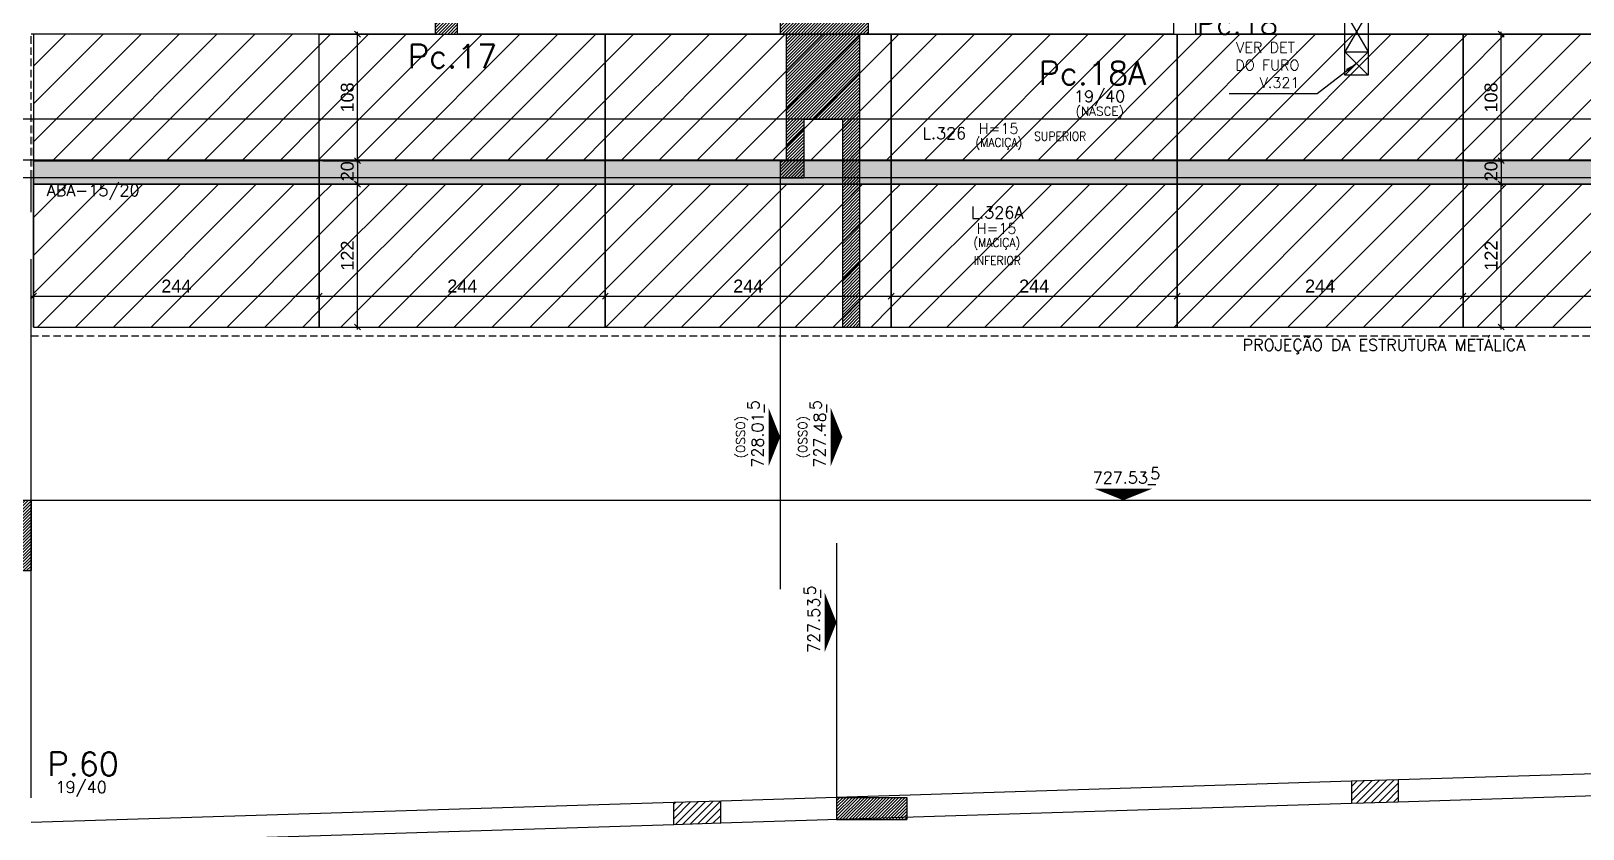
# Model space of a CAD drawing. Extents: x 534 to 8035, y 2354 to 7562.
# Drawn here: x 3417 to 4741, y 3834 to 4515 of the extents above; entities that cross this region are included whole.
import ezdxf
from ezdxf.enums import TextEntityAlignment as Align

# ---------------------------------------------------------------- set-up
doc = ezdxf.new("R2010")
doc.units = 0
doc.linetypes.add('HIDDEN', pattern=[9.525, 6.35, -3.175])
doc.layers.get('0').update_dxf_attribs({"color": 9, "linetype": 'CONTINUOUS'})
doc.layers.get('DEFPOINTS').update_dxf_attribs({"linetype": 'CONTINUOUS'})
for name, color, linetype in [('___HIDRAULICA', 30, 'CONTINUOUS'), ('CORTE-FORMA', 1, 'CONTINUOUS'), ('ESTRUTURA METALICA', 80, 'HIDDEN'), ('FO-HACHURA_PILAR-CONT', 252, 'CONTINUOUS'), ('FO-HACHURA_PILAR-MORRE', 252, 'CONTINUOUS'), ('FO-TEXTO-LAJES', 152, 'CONTINUOUS'), ('FO-TEXTO-VIGAS', 3, 'CONTINUOUS'), ('NIVEL', 3, 'CONTINUOUS'), ('P-C', 1, 'CONTINUOUS'), ('P-M', 7, 'CONTINUOUS'), ('P-N', 5, 'CONTINUOUS'), ('Painéis', 200, 'CONTINUOUS'), ('Reaproveitamento', 251, 'CONTINUOUS'), ('SETAS', 8, 'CONTINUOUS'), ('TEXTO', 3, 'CONTINUOUS'), ('TIRAS REESCORAMENTO', 252, 'CONTINUOUS')]:
    doc.layers.add(name, color=color, linetype=linetype)
doc.layers.add('FO-Textos dos pilares', color=3, linetype='CONTINUOUS', lineweight=20)
doc.layers.add('FO-Vigas', color=2, linetype='CONTINUOUS', lineweight=30)
doc.styles.add('ARIAL', font='arial.ttf')
doc.styles.add('ROMANS', font='romans.shx')
doc.dimstyles.new('COTA LAJE', dxfattribs={"dimtxt": 11, "dimasz": 5, "dimexe": 2, "dimexo": 3, "dimgap": 3, "dimtad": 3, "dimdec": 1, "dimzin": 12, "dimdsep": 46, "dimtxsty": 'ARIAL', "dimblk": 'OBLIQUE', "dimcen": 10, "dimdle": 2, "dimclrd": 5, "dimclre": 5, "dimclrt": 2, "dimadec": 0, "dimazin": 3, "dimtfac": 1, "dimtdec": 1, "dimtmove": 0, "dimatfit": 3, "dimldrblk": 'OBLIQUE', "dimfxl": 1, "dimlwd": -1, "dimlwe": -1, "dimarcsym": 1})
doc.dimstyles.new('NOTA', dxfattribs={"dimscale": 5, "dimtxt": 2, "dimasz": 2, "dimexe": 1.5, "dimexo": 2, "dimgap": 1, "dimtad": 1, "dimdec": 1, "dimzin": 12, "dimdsep": 46, "dimtxsty": 'ROMANS', "dimcen": 0.09, "dimclrd": 8, "dimclre": 8, "dimclrt": 3, "dimadec": 0, "dimazin": 0, "dimtfac": 1, "dimtdec": 1, "dimtofl": 0, "dimtmove": 0, "dimatfit": 3, "dimfxl": 1, "dimtolj": 1, "dimtzin": 12, "dimarcsym": 0})
pattern_1 = [(45, (-9116.387, 12460.0115), (-3.0935922, 3.0935922), [])]

# ---------------------------------------------------------------- blocks, each defined once
blk = doc.blocks.new('_Oblique')
at = {"color": 0, "linetype": 'ByBlock', "lineweight": -2}
blk.add_line((-0.5, -0.5), (0.5, 0.5), dxfattribs=at)
blk = doc.blocks.new('*D601')
at = {"layer": 'DEFPOINTS', "color": 0, "linetype": 'Continuous', "transparency": 16777216}
for p in [(3662.7, 4289.2), (3418.7, 4262.8), (3662.7, 4262.8)]:
    blk.add_point(p, dxfattribs=at)
at = {"layer": 'Painéis', "color": 5, "linetype": 'Continuous', "transparency": 16777216}
for p, q in [((3418.7, 4265.8), (3418.7, 4291.2)), ((3662.7, 4265.8), (3662.7, 4291.2)), ((3416.7, 4289.2), (3664.7, 4289.2))]:
    blk.add_line(p, q, dxfattribs=at)
at = {"layer": 'Painéis', "color": 5, "linetype": 'Continuous', "transparency": 16777216, "xscale": 5, "yscale": 5, "zscale": 5, "rotation": 180}
blk.add_blockref('_Oblique', (3418.7, 4289.2), dxfattribs=at)
at = {"layer": 'Painéis', "color": 5, "linetype": 'Continuous', "transparency": 16777216, "xscale": 5, "yscale": 5, "zscale": 5}
blk.add_blockref('_Oblique', (3662.7, 4289.2), dxfattribs=at)
at = {"layer": 'Painéis', "color": 2, "linetype": 'Continuous', "transparency": 16777216, "insert": (3540.7, 4297.8), "char_height": 11, "attachment_point": 5, "style": 'ARIAL'}
blk.add_mtext('244', dxfattribs=at)
blk = doc.blocks.new('*D602')
at = {"layer": 'DEFPOINTS', "color": 0, "linetype": 'Continuous', "transparency": 16777216}
for p in [(3906.7, 4289.2), (3662.7, 4262.8), (3906.7, 4262.8)]:
    blk.add_point(p, dxfattribs=at)
at = {"layer": 'Painéis', "color": 5, "linetype": 'Continuous', "transparency": 16777216}
for p, q in [((3662.7, 4265.8), (3662.7, 4291.2)), ((3906.7, 4265.8), (3906.7, 4291.2)), ((3660.7, 4289.2), (3908.7, 4289.2))]:
    blk.add_line(p, q, dxfattribs=at)
at = {"layer": 'Painéis', "color": 5, "linetype": 'Continuous', "transparency": 16777216, "xscale": 5, "yscale": 5, "zscale": 5, "rotation": 180}
blk.add_blockref('_Oblique', (3662.7, 4289.2), dxfattribs=at)
at = {"layer": 'Painéis', "color": 5, "linetype": 'Continuous', "transparency": 16777216, "xscale": 5, "yscale": 5, "zscale": 5}
blk.add_blockref('_Oblique', (3906.7, 4289.2), dxfattribs=at)
at = {"layer": 'Painéis', "color": 2, "linetype": 'Continuous', "transparency": 16777216, "insert": (3784.7, 4297.8), "char_height": 11, "attachment_point": 5, "style": 'ARIAL'}
blk.add_mtext('244', dxfattribs=at)
blk = doc.blocks.new('*D603')
at = {"layer": 'DEFPOINTS', "color": 0, "linetype": 'Continuous', "transparency": 16777216}
for p in [(4150.7, 4289.2), (3906.7, 4262.8), (4150.7, 4262.8)]:
    blk.add_point(p, dxfattribs=at)
at = {"layer": 'Painéis', "color": 5, "linetype": 'Continuous', "transparency": 16777216}
for p, q in [((3906.7, 4265.8), (3906.7, 4291.2)), ((4150.7, 4265.8), (4150.7, 4291.2)), ((3904.7, 4289.2), (4152.7, 4289.2))]:
    blk.add_line(p, q, dxfattribs=at)
at = {"layer": 'Painéis', "color": 5, "linetype": 'Continuous', "transparency": 16777216, "xscale": 5, "yscale": 5, "zscale": 5, "rotation": 180}
blk.add_blockref('_Oblique', (3906.7, 4289.2), dxfattribs=at)
at = {"layer": 'Painéis', "color": 5, "linetype": 'Continuous', "transparency": 16777216, "xscale": 5, "yscale": 5, "zscale": 5}
blk.add_blockref('_Oblique', (4150.7, 4289.2), dxfattribs=at)
at = {"layer": 'Painéis', "color": 2, "linetype": 'Continuous', "transparency": 16777216, "insert": (4028.7, 4297.8), "char_height": 11, "attachment_point": 5, "style": 'ARIAL'}
blk.add_mtext('244', dxfattribs=at)
blk = doc.blocks.new('*D604')
at = {"layer": 'DEFPOINTS', "color": 0, "linetype": 'Continuous', "transparency": 16777216}
for p in [(4394.7, 4289.2), (4150.7, 4262.8), (4394.7, 4262.8)]:
    blk.add_point(p, dxfattribs=at)
at = {"layer": 'Painéis', "color": 5, "linetype": 'Continuous', "transparency": 16777216}
for p, q in [((4150.7, 4265.8), (4150.7, 4291.2)), ((4394.7, 4265.8), (4394.7, 4291.2)), ((4148.7, 4289.2), (4396.7, 4289.2))]:
    blk.add_line(p, q, dxfattribs=at)
at = {"layer": 'Painéis', "color": 5, "linetype": 'Continuous', "transparency": 16777216, "xscale": 5, "yscale": 5, "zscale": 5, "rotation": 180}
blk.add_blockref('_Oblique', (4150.7, 4289.2), dxfattribs=at)
at = {"layer": 'Painéis', "color": 5, "linetype": 'Continuous', "transparency": 16777216, "xscale": 5, "yscale": 5, "zscale": 5}
blk.add_blockref('_Oblique', (4394.7, 4289.2), dxfattribs=at)
at = {"layer": 'Painéis', "color": 2, "linetype": 'Continuous', "transparency": 16777216, "insert": (4272.7, 4297.8), "char_height": 11, "attachment_point": 5, "style": 'ARIAL'}
blk.add_mtext('244', dxfattribs=at)
blk = doc.blocks.new('*D605')
at = {"layer": 'DEFPOINTS', "color": 0, "linetype": 'Continuous', "transparency": 16777216}
for p in [(4638.7, 4289.2), (4394.7, 4262.8), (4638.7, 4262.8)]:
    blk.add_point(p, dxfattribs=at)
at = {"layer": 'Painéis', "color": 5, "linetype": 'Continuous', "transparency": 16777216}
for p, q in [((4394.7, 4265.8), (4394.7, 4291.2)), ((4638.7, 4265.8), (4638.7, 4291.2)), ((4392.7, 4289.2), (4640.7, 4289.2))]:
    blk.add_line(p, q, dxfattribs=at)
at = {"layer": 'Painéis', "color": 5, "linetype": 'Continuous', "transparency": 16777216, "xscale": 5, "yscale": 5, "zscale": 5, "rotation": 180}
blk.add_blockref('_Oblique', (4394.7, 4289.2), dxfattribs=at)
at = {"layer": 'Painéis', "color": 5, "linetype": 'Continuous', "transparency": 16777216, "xscale": 5, "yscale": 5, "zscale": 5}
blk.add_blockref('_Oblique', (4638.7, 4289.2), dxfattribs=at)
at = {"layer": 'Painéis', "color": 2, "linetype": 'Continuous', "transparency": 16777216, "insert": (4516.7, 4297.8), "char_height": 11, "attachment_point": 5, "style": 'ARIAL'}
blk.add_mtext('244', dxfattribs=at)
blk = doc.blocks.new('*D606')
at = {"layer": 'DEFPOINTS', "color": 0, "linetype": 'Continuous', "transparency": 16777216}
for p in [(4882.7, 4289.2), (4638.7, 4262.8), (4882.7, 4262.8)]:
    blk.add_point(p, dxfattribs=at)
at = {"layer": 'Painéis', "color": 5, "linetype": 'Continuous', "transparency": 16777216}
for p, q in [((4638.7, 4265.8), (4638.7, 4291.2)), ((4882.7, 4265.8), (4882.7, 4291.2)), ((4636.7, 4289.2), (4884.7, 4289.2))]:
    blk.add_line(p, q, dxfattribs=at)
at = {"layer": 'Painéis', "color": 5, "linetype": 'Continuous', "transparency": 16777216, "xscale": 5, "yscale": 5, "zscale": 5, "rotation": 180}
blk.add_blockref('_Oblique', (4638.7, 4289.2), dxfattribs=at)
at = {"layer": 'Painéis', "color": 5, "linetype": 'Continuous', "transparency": 16777216, "xscale": 5, "yscale": 5, "zscale": 5}
blk.add_blockref('_Oblique', (4882.7, 4289.2), dxfattribs=at)
at = {"layer": 'Painéis', "color": 2, "linetype": 'Continuous', "transparency": 16777216, "insert": (4760.7, 4297.8), "char_height": 11, "attachment_point": 5, "style": 'ARIAL'}
blk.add_mtext('244', dxfattribs=at)
blk = doc.blocks.new('*D609')
at = {"layer": 'DEFPOINTS', "color": 0, "linetype": 'Continuous', "transparency": 16777216}
for p in [(4638.7, 4384.8), (4671.2, 4384.8), (4638.7, 4262.8)]:
    blk.add_point(p, dxfattribs=at)
at = {"layer": 'Painéis', "color": 5, "linetype": 'Continuous', "transparency": 16777216}
for p, q in [((4641.7, 4384.8), (4673.2, 4384.8)), ((4671.2, 4260.8), (4671.2, 4386.8)), ((4641.7, 4262.8), (4673.2, 4262.8))]:
    blk.add_line(p, q, dxfattribs=at)
at = {"layer": 'Painéis', "color": 5, "linetype": 'Continuous', "transparency": 16777216, "xscale": 5, "yscale": 5, "zscale": 5}
for p, rotation in [((4671.2, 4384.8), 90), ((4671.2, 4262.8), 270)]:
    blk.add_blockref('_Oblique', p, dxfattribs=dict(at, rotation=rotation))
at = {"layer": 'Painéis', "color": 2, "linetype": 'Continuous', "transparency": 16777216, "insert": (4662.6, 4323.8), "char_height": 11, "attachment_point": 5, "rotation": 90, "style": 'ARIAL'}
blk.add_mtext('122', dxfattribs=at)
blk = doc.blocks.new('*D610')
at = {"layer": 'DEFPOINTS', "color": 0, "linetype": 'Continuous', "transparency": 16777216}
for p in [(4638.7, 4512.8), (4671.2, 4512.8), (4638.7, 4404.8)]:
    blk.add_point(p, dxfattribs=at)
at = {"layer": 'Painéis', "color": 5, "linetype": 'Continuous', "transparency": 16777216}
for p, q in [((4641.7, 4512.8), (4673.2, 4512.8)), ((4671.2, 4402.8), (4671.2, 4514.8)), ((4641.7, 4404.8), (4673.2, 4404.8))]:
    blk.add_line(p, q, dxfattribs=at)
at = {"layer": 'Painéis', "color": 5, "linetype": 'Continuous', "transparency": 16777216, "xscale": 5, "yscale": 5, "zscale": 5}
for p, rotation in [((4671.2, 4512.8), 90), ((4671.2, 4404.8), 270)]:
    blk.add_blockref('_Oblique', p, dxfattribs=dict(at, rotation=rotation))
at = {"layer": 'Painéis', "color": 2, "linetype": 'Continuous', "transparency": 16777216, "insert": (4662.6, 4458.8), "char_height": 11, "attachment_point": 5, "rotation": 90, "style": 'ARIAL'}
blk.add_mtext('108', dxfattribs=at)
blk = doc.blocks.new('*D611')
at = {"layer": 'DEFPOINTS', "color": 0, "linetype": 'Continuous', "transparency": 16777216}
for p in [(4638.7, 4404.8), (4638.7, 4384.8), (4671.2, 4384.8)]:
    blk.add_point(p, dxfattribs=at)
at = {"layer": 'Painéis', "color": 5, "linetype": 'Continuous', "transparency": 16777216}
for p, q in [((4641.7, 4404.8), (4673.2, 4404.8)), ((4671.2, 4406.8), (4671.2, 4382.8)), ((4641.7, 4384.8), (4673.2, 4384.8))]:
    blk.add_line(p, q, dxfattribs=at)
at = {"layer": 'Painéis', "color": 5, "linetype": 'Continuous', "transparency": 16777216, "xscale": 5, "yscale": 5, "zscale": 5}
for p, rotation in [((4671.2, 4404.8), 90), ((4671.2, 4384.8), 270)]:
    blk.add_blockref('_Oblique', p, dxfattribs=dict(at, rotation=rotation))
at = {"layer": 'Painéis', "color": 2, "linetype": 'Continuous', "transparency": 16777216, "insert": (4662.6, 4395.8), "char_height": 11, "attachment_point": 5, "rotation": 90, "style": 'ARIAL'}
blk.add_mtext('20', dxfattribs=at)
blk = doc.blocks.new('*D612')
at = {"layer": 'DEFPOINTS', "color": 0, "linetype": 'Continuous', "transparency": 16777216}
for p in [(3662.7, 4384.8), (3695.2, 4384.8), (3662.7, 4262.8)]:
    blk.add_point(p, dxfattribs=at)
at = {"layer": 'Painéis', "color": 5, "linetype": 'Continuous', "transparency": 16777216}
for p, q in [((3665.7, 4384.8), (3697.2, 4384.8)), ((3695.2, 4260.8), (3695.2, 4386.8)), ((3665.7, 4262.8), (3697.2, 4262.8))]:
    blk.add_line(p, q, dxfattribs=at)
at = {"layer": 'Painéis', "color": 5, "linetype": 'Continuous', "transparency": 16777216, "xscale": 5, "yscale": 5, "zscale": 5}
for p, rotation in [((3695.2, 4384.8), 90), ((3695.2, 4262.8), 270)]:
    blk.add_blockref('_Oblique', p, dxfattribs=dict(at, rotation=rotation))
at = {"layer": 'Painéis', "color": 2, "linetype": 'Continuous', "transparency": 16777216, "insert": (3686.6, 4323.8), "char_height": 11, "attachment_point": 5, "rotation": 90, "style": 'ARIAL'}
blk.add_mtext('122', dxfattribs=at)
blk = doc.blocks.new('*D613')
at = {"layer": 'DEFPOINTS', "color": 0, "linetype": 'Continuous', "transparency": 16777216}
for p in [(3662.7, 4512.8), (3695.2, 4512.8), (3662.7, 4404.8)]:
    blk.add_point(p, dxfattribs=at)
at = {"layer": 'Painéis', "color": 5, "linetype": 'Continuous', "transparency": 16777216}
for p, q in [((3665.7, 4512.8), (3697.2, 4512.8)), ((3695.2, 4402.8), (3695.2, 4514.8)), ((3665.7, 4404.8), (3697.2, 4404.8))]:
    blk.add_line(p, q, dxfattribs=at)
at = {"layer": 'Painéis', "color": 5, "linetype": 'Continuous', "transparency": 16777216, "xscale": 5, "yscale": 5, "zscale": 5}
for p, rotation in [((3695.2, 4512.8), 90), ((3695.2, 4404.8), 270)]:
    blk.add_blockref('_Oblique', p, dxfattribs=dict(at, rotation=rotation))
at = {"layer": 'Painéis', "color": 2, "linetype": 'Continuous', "transparency": 16777216, "insert": (3686.6, 4458.8), "char_height": 11, "attachment_point": 5, "rotation": 90, "style": 'ARIAL'}
blk.add_mtext('108', dxfattribs=at)
blk = doc.blocks.new('*D614')
at = {"layer": 'DEFPOINTS', "color": 0, "linetype": 'Continuous', "transparency": 16777216}
for p in [(3662.7, 4404.8), (3662.7, 4384.8), (3695.2, 4384.8)]:
    blk.add_point(p, dxfattribs=at)
at = {"layer": 'Painéis', "color": 5, "linetype": 'Continuous', "transparency": 16777216}
for p, q in [((3665.7, 4404.8), (3697.2, 4404.8)), ((3695.2, 4406.8), (3695.2, 4382.8)), ((3665.7, 4384.8), (3697.2, 4384.8))]:
    blk.add_line(p, q, dxfattribs=at)
at = {"layer": 'Painéis', "color": 5, "linetype": 'Continuous', "transparency": 16777216, "xscale": 5, "yscale": 5, "zscale": 5}
for p, rotation in [((3695.2, 4404.8), 90), ((3695.2, 4384.8), 270)]:
    blk.add_blockref('_Oblique', p, dxfattribs=dict(at, rotation=rotation))
at = {"layer": 'Painéis', "color": 2, "linetype": 'Continuous', "transparency": 16777216, "insert": (3686.6, 4395.8), "char_height": 11, "attachment_point": 5, "rotation": 90, "style": 'ARIAL'}
blk.add_mtext('20', dxfattribs=at)

msp = doc.modelspace()

# ---------------------------------------------------------------- hatches: boundary and pattern name
at = {"layer": 'CORTE-FORMA'}
h = msp.add_hatch(dxfattribs=at)
h.set_pattern_fill('ANSI31', color=70, scale=15)
h.set_pattern_definition([(45, (1811.6567, 3338.154), (-1.3258252, 1.3258252), [])])
h.paths.add_polyline_path([(4056.06, 4390.32), (4076.06, 4390.32), (4076.06, 4440.32), (4109.06, 4440.32), (4109.06, 4262.83), (4124.06, 4262.83), (4124.06, 4512.82), (4131.06, 4512.82), (4131.06, 4531.82), (4071.06, 4531.82), (4071.06, 4591.82), (4056.06, 4591.82), (4056.06, 4512.82), (4061.06, 4512.82), (4061.06, 4410.32), (4061.06, 4405.32), (4056.06, 4405.32)])
h = msp.add_hatch(dxfattribs=at)
h.set_pattern_fill('ANSI31', color=70, scale=15)
h.set_pattern_definition([(45, (-8897.1667, 12457.0115), (-1.32582521, 1.32582521), [])])
h.paths.add_polyline_path([(3416.68, 4114.96), (3416.68, 4054.96), (3397.68, 4054.96), (3397.68, 4114.96)])
h = msp.add_hatch(dxfattribs=at)
h.set_pattern_fill('ANSI31', color=70, scale=15)
h.set_pattern_definition([(45, (-8889.1667, 12460.271), (-1.32582521, 1.32582521), [])])
h.paths.add_polyline_path([(4104.06, 3861.34), (4164.06, 3861.34), (4164.06, 3842.34), (4104.06, 3842.34)])
at = {"layer": 'FO-HACHURA_PILAR-CONT'}
h = msp.add_hatch(dxfattribs=at)
h.set_pattern_fill('ANSI31', color=256, scale=15)
h.set_pattern_definition([(45, (-8897.1667, 12460.0115), (-1.32582521, 1.32582521), [])])
h.paths.add_polyline_path([(3780.65, 4552.82), (3771.15, 4552.82), (3761.65, 4552.82), (3761.65, 4532.82), (3761.65, 4512.82), (3771.15, 4512.82), (3780.65, 4512.82), (3780.65, 4532.82)])
at = {"layer": 'FO-HACHURA_PILAR-MORRE'}
h = msp.add_hatch(dxfattribs=at)
h.set_pattern_fill('ANSI31', color=256, scale=35)
h.set_pattern_definition(pattern_1)
h.paths.add_polyline_path([(4543.41, 3875.08), (4543.41, 3856.07), (4583.41, 3857.32), (4583.41, 3876.33)])
h = msp.add_hatch(dxfattribs=at)
h.set_pattern_fill('ANSI31', color=256, scale=35)
h.set_pattern_definition(pattern_1)
h.paths.add_polyline_path([(3965.18, 3837.99), (3965.18, 3856.99), (4005.18, 3858.25), (4005.18, 3839.24)])
at = {"layer": 'Reaproveitamento', "linetype": 'Continuous'}
h = msp.add_hatch(dxfattribs=at)
h.set_pattern_fill('ANSI31', color=256, scale=7.2)
h.paths.add_polyline_path([(3418.68, 4404.83), (3662.68, 4404.83), (3662.68, 4512.82), (3418.68, 4512.82)])
h = msp.add_hatch(dxfattribs=at)
h.set_pattern_fill('ANSI31', color=256, scale=7.2)
h.paths.add_polyline_path([(3662.68, 4512.82), (3906.68, 4512.82), (3906.68, 4404.83), (3662.68, 4404.83)])
h = msp.add_hatch(dxfattribs=at)
h.set_pattern_fill('ANSI31', color=256, scale=7.2)
h.paths.add_polyline_path([(3906.68, 4512.82), (4150.68, 4512.82), (4150.68, 4404.83), (3906.68, 4404.83)])
h = msp.add_hatch(dxfattribs=at)
h.set_pattern_fill('ANSI31', color=256, scale=7.2)
h.paths.add_polyline_path([(4150.68, 4512.82), (4394.68, 4512.82), (4394.68, 4404.83), (4150.68, 4404.83)])
h = msp.add_hatch(dxfattribs=at)
h.set_pattern_fill('ANSI31', color=256, scale=7.2)
h.paths.add_polyline_path([(4394.68, 4512.82), (4638.68, 4512.82), (4638.68, 4404.83), (4394.68, 4404.83)])
h = msp.add_hatch(dxfattribs=at)
h.set_pattern_fill('ANSI31', color=256, scale=7.2)
h.paths.add_polyline_path([(4638.68, 4512.82), (4882.68, 4512.82), (4882.68, 4404.83), (4638.68, 4404.83)])
h = msp.add_hatch(dxfattribs=at)
h.set_pattern_fill('ANSI31', color=256, scale=7.2)
h.paths.add_polyline_path([(3418.68, 4262.83), (3662.68, 4262.83), (3662.68, 4384.83), (3418.68, 4384.83)])
h = msp.add_hatch(dxfattribs=at)
h.set_pattern_fill('ANSI31', color=256, scale=7.2)
h.paths.add_polyline_path([(3662.68, 4262.83), (3906.68, 4262.83), (3906.68, 4384.83), (3662.68, 4384.83)])
h = msp.add_hatch(dxfattribs=at)
h.set_pattern_fill('ANSI31', color=256, scale=7.2)
h.paths.add_polyline_path([(3906.68, 4262.83), (4150.68, 4262.83), (4150.68, 4384.83), (3906.68, 4384.83)])
h = msp.add_hatch(dxfattribs=at)
h.set_pattern_fill('ANSI31', color=256, scale=7.2)
h.paths.add_polyline_path([(4150.68, 4262.83), (4394.68, 4262.83), (4394.68, 4384.83), (4150.68, 4384.83)])
h = msp.add_hatch(dxfattribs=at)
h.set_pattern_fill('ANSI31', color=256, scale=7.2)
h.paths.add_polyline_path([(4394.68, 4262.83), (4638.68, 4262.83), (4638.68, 4384.83), (4394.68, 4384.83)])
h = msp.add_hatch(dxfattribs=at)
h.set_pattern_fill('ANSI31', color=256, scale=7.2)
h.paths.add_polyline_path([(4638.68, 4262.83), (4882.68, 4262.83), (4882.68, 4384.83), (4638.68, 4384.83)])
at = {"layer": 'TIRAS REESCORAMENTO'}
for points in [[(3418.68, 4384.83), (3662.68, 4384.83), (3662.68, 4404.83), (3418.68, 4404.83)], [(3662.68, 4384.83), (3906.68, 4384.83), (3906.68, 4404.83), (3662.68, 4404.83)], [(3906.68, 4384.83), (4150.68, 4384.83), (4150.68, 4404.83), (3906.68, 4404.83)], [(4150.68, 4384.83), (4394.68, 4384.83), (4394.68, 4404.83), (4150.68, 4404.83)], [(4394.68, 4384.83), (4638.68, 4384.83), (4638.68, 4404.83), (4394.68, 4404.83)], [(4638.68, 4384.83), (4882.68, 4384.83), (4882.68, 4404.83), (4638.68, 4404.83)]]:
    msp.add_hatch(color=256, dxfattribs=at).paths.add_polyline_path(points)

# ---------------------------------------------------------------- linework, layer by layer
at = {"layer": '___HIDRAULICA'}
for p, q in [((4537.68, 4497.86), (4537.68, 4531.82)), ((4557.68, 4531.82), (4557.68, 4497.86)), ((4537.68, 4477.86), (4537.68, 4497.86)), ((4537.68, 4497.86), (4557.68, 4497.86)), ((4557.68, 4497.86), (4557.68, 4477.86)), ((4557.68, 4477.86), (4537.68, 4477.86))]:
    msp.add_line(p, q, dxfattribs=at)
at = {"layer": '___HIDRAULICA', "color": 252}
for p, q in [((4537.68, 4531.82), (4557.68, 4497.86)), ((4557.68, 4531.82), (4537.68, 4497.86)), ((4537.68, 4497.86), (4557.68, 4477.86)), ((4557.68, 4497.86), (4537.68, 4477.86))]:
    msp.add_line(p, q, dxfattribs=at)
at = {"layer": 'CORTE-FORMA'}
for p, q in [((4056.06, 4591.82), (4056.06, 4512.82)), ((4131.06, 4531.82), (4131.06, 4512.82)), ((4061.06, 4512.82), (4061.06, 4405.32)), ((4124.06, 4262.83), (4124.06, 4512.82)), ((4124.06, 4512.82), (4131.06, 4512.82)), ((4076.06, 4440.32), (4076.06, 4390.32)), ((4076.06, 4440.32), (4109.06, 4440.32)), ((4109.06, 4440.32), (4109.06, 4262.83)), ((4056.06, 4405.32), (4056.06, 4390.32)), ((4061.06, 4405.32), (4056.06, 4405.32)), ((4056.06, 4390.32), (4076.06, 4390.32)), ((3397.68, 4114.96), (3416.68, 4114.96)), ((3416.68, 4114.96), (3416.68, 4054.96)), ((3397.68, 4054.96), (3416.68, 4054.96)), ((4104.06, 3861.34), (4104.06, 3842.34)), ((4104.06, 3861.34), (4164.06, 3861.34)), ((4164.06, 3861.34), (4164.06, 3842.34)), ((4104.06, 3842.34), (4164.06, 3842.34))]:
    msp.add_line(p, q, dxfattribs=at)
at = {"layer": 'CORTE-FORMA', "color": 8}
for p, q in [((4056.06, 4390.32), (4056.06, 4038.99)), ((3416.68, 4114.96), (5142.65, 4114.96)), ((4104.06, 4078.43), (4104.06, 3861.34))]:
    msp.add_line(p, q, dxfattribs=at)
at = {"layer": 'ESTRUTURA METALICA', "linetype": 'HIDDEN'}
msp.add_line((3416.68, 4255.33), (5101.11, 4255.33), dxfattribs=at)
msp.add_line((3416.68, 4255.33), (5101.11, 4255.33), dxfattribs=at)
at = {"layer": 'FO-Vigas', "linetype": 'HIDDEN'}
for p, q in [((3416.68, 4390.32), (3416.68, 4512.82)), ((3418.68, 4390.32), (3418.68, 4440.32))]:
    msp.add_line(p, q, dxfattribs=at)
at = {"layer": 'FO-Vigas'}
for p, q in [((3761.65, 4512.82), (3416.68, 4512.82)), ((4391.63, 4512.82), (3780.65, 4512.82)), ((5101.65, 4512.82), (4410.63, 4512.82)), ((3416.68, 4360.86), (3416.68, 4390.32)), ((3418.68, 4262.83), (3418.68, 4390.32)), ((3416.68, 3860.86), (3416.68, 4320.86)), ((3418.68, 4262.83), (5140.65, 4262.83)), ((5121.65, 3893.17), (4583.41, 3876.33)), ((4543.41, 3875.08), (4005.18, 3858.25)), ((5121.65, 3874.16), (4583.41, 3857.32)), ((3965.18, 3856.99), (3416.68, 3839.84)), ((4543.41, 3856.07), (4005.18, 3839.24)), ((3965.18, 3837.99), (3416.68, 3820.83))]:
    msp.add_line(p, q, dxfattribs=at)
at = {"layer": 'FO-Vigas', "color": 9}
for p, q in [((5517.68, 4440.32), (3396.68, 4440.32)), ((5517.68, 4405.32), (3396.68, 4405.32)), ((5536.68, 4390.32), (3377.68, 4390.32))]:
    msp.add_line(p, q, dxfattribs=at)
at = {"layer": 'NIVEL', "color": 1}
for points in [[(4056.06, 4168.91, 0, 50, 0), (4046.06, 4168.91, 50, 50, 0)], [(4109.06, 4168.91, 0, 50, 0), (4099.06, 4168.91, 50, 50, 0)], [(4348.74, 4114.96, 0, 50, 0), (4348.74, 4124.96, 50, 50, 0)], [(4104.06, 4010.7, 0, 50, 0), (4094.06, 4010.7, 50, 50, 0)]]:
    msp.add_lwpolyline(points, format="xyseb", dxfattribs=at)
at = {"layer": 'P-C'}
msp.add_lwpolyline([(3780.65, 4552.82), (3771.15, 4552.82), (3761.65, 4552.82), (3761.65, 4532.82), (3761.65, 4512.82), (3771.15, 4512.82), (3780.65, 4512.82), (3780.65, 4532.82), (3780.65, 4552.82)], close=True, dxfattribs=at)
at = {"layer": 'P-M'}
for p, q in [((4583.41, 3876.33), (4543.41, 3875.08)), ((4543.41, 3875.08), (4543.41, 3856.07)), ((4583.41, 3876.33), (4583.41, 3857.32)), ((4005.18, 3858.25), (3965.18, 3856.99)), ((3965.18, 3837.99), (3965.18, 3856.99)), ((4005.18, 3839.24), (4005.18, 3858.25)), ((4583.41, 3857.32), (4543.41, 3856.07)), ((4005.18, 3839.24), (3965.18, 3837.99))]:
    msp.add_line(p, q, dxfattribs=at)
at = {"layer": 'P-N'}
msp.add_lwpolyline([(4410.63, 4552.82), (4401.13, 4552.82), (4391.63, 4552.82), (4391.63, 4532.82), (4391.63, 4512.82), (4401.13, 4512.82), (4410.63, 4512.82), (4410.63, 4532.82), (4410.63, 4552.82)], close=True, dxfattribs=at)
at = {"layer": 'Painéis', "linetype": 'Continuous'}
for points in [[(3418.68, 4404.83), (3662.68, 4404.83), (3662.68, 4512.82), (3418.68, 4512.82)], [(3662.68, 4512.82), (3906.68, 4512.82), (3906.68, 4404.83), (3662.68, 4404.83)], [(3906.68, 4512.82), (4150.68, 4512.82), (4150.68, 4404.83), (3906.68, 4404.83)], [(4150.68, 4512.82), (4394.68, 4512.82), (4394.68, 4404.83), (4150.68, 4404.83)], [(4394.68, 4512.82), (4638.68, 4512.82), (4638.68, 4404.83), (4394.68, 4404.83)], [(4638.68, 4512.82), (4882.68, 4512.82), (4882.68, 4404.83), (4638.68, 4404.83)], [(3418.68, 4384.83), (3662.68, 4384.83), (3662.68, 4404.83), (3418.68, 4404.83)], [(3662.68, 4384.83), (3906.68, 4384.83), (3906.68, 4404.83), (3662.68, 4404.83)], [(3906.68, 4384.83), (4150.68, 4384.83), (4150.68, 4404.83), (3906.68, 4404.83)], [(4150.68, 4384.83), (4394.68, 4384.83), (4394.68, 4404.83), (4150.68, 4404.83)], [(4394.68, 4384.83), (4638.68, 4384.83), (4638.68, 4404.83), (4394.68, 4404.83)], [(4638.68, 4384.83), (4882.68, 4384.83), (4882.68, 4404.83), (4638.68, 4404.83)], [(3418.68, 4262.83), (3662.68, 4262.83), (3662.68, 4384.83), (3418.68, 4384.83)], [(3662.68, 4262.83), (3906.68, 4262.83), (3906.68, 4384.83), (3662.68, 4384.83)], [(3906.68, 4262.83), (4150.68, 4262.83), (4150.68, 4384.83), (3906.68, 4384.83)], [(4150.68, 4262.83), (4394.68, 4262.83), (4394.68, 4384.83), (4150.68, 4384.83)], [(4394.68, 4262.83), (4638.68, 4262.83), (4638.68, 4384.83), (4394.68, 4384.83)], [(4638.68, 4262.83), (4882.68, 4262.83), (4882.68, 4384.83), (4638.68, 4384.83)]]:
    msp.add_lwpolyline(points, close=True, dxfattribs=at)

# ---------------------------------------------------------------- texts
at = {"color": 3, "insert": (4499.1, 4486.37), "char_height": 9, "attachment_point": 6, "style": 'ROMANS'}
msp.add_mtext('{\\C4;VER DET. \\PDO FURO\\PV.321}', dxfattribs=at)
at = {"layer": 'FO-TEXTO-LAJES', "color": 3, "style": 'ROMANS'}
for p in [(4225.37, 4427.84), (4223.65, 4342.38)]:
    msp.add_text('H=15', height=9, dxfattribs=at).set_placement(p)
at = {"layer": 'FO-TEXTO-LAJES', "style": 'ROMANS'}
for s, p in [('L.326', (4177.37, 4423.27)), ('L.326A', (4218.52, 4355.59))]:
    msp.add_text(s, height=10, dxfattribs=at).set_placement(p)
at = {"layer": 'FO-TEXTO-LAJES', "color": 4, "style": 'ROMANS', "width": 0.9}
for s, p in [('(MACIÇA)', (4222.62, 4416.62)), ('SUPERIOR', (4272.66, 4421.88)), ('(MACIÇA)', (4220.91, 4331.17)), ('INFERIOR', (4221.24, 4315.81))]:
    msp.add_text(s, height=7.5, dxfattribs=at).set_placement(p)
at = {"layer": 'FO-TEXTO-VIGAS', "style": 'ROMANS'}
msp.add_text('ABA-15/20', height=10, dxfattribs=at).set_placement((3430, 4374.57))
at = {"layer": 'FO-Textos dos pilares', "color": 1, "style": 'ROMANS'}
for s, height, p in [('Pc.18', 18.128, (4411.64, 4512.82)), ('Pc.17', 20, (3738.31, 4483.9)), ('Pc.18A', 20, (4276.6, 4469.45)), ('P.60', 20, (3430.81, 3879.81))]:
    msp.add_text(s, height=height, dxfattribs=at).set_placement(p)
at = {"layer": 'FO-Textos dos pilares', "color": 3, "style": 'ROMANS'}
for p in [(4306.67, 4454.76), (3437.54, 3865.12)]:
    msp.add_text('19/40', height=10, dxfattribs=at).set_placement(p)
at = {"layer": 'FO-Textos dos pilares', "color": 4, "style": 'ROMANS'}
msp.add_text('(NASCE)', height=7.5, dxfattribs=at).set_placement((4308.12, 4443.29))
at = {"layer": 'NIVEL', "color": 3, "style": 'ROMANS'}
for s, p in [('5', (4038.16, 4196.2)), ('5', (4091.16, 4196.2)), ('728.01_', (4041.7, 4169.8)), ('727.48_', (4094.7, 4169.8)), ('5', (4086.16, 4038)), ('727.53_', (4089.7, 4011.59))]:
    msp.add_text(s, height=10, rotation=90, dxfattribs=at).set_placement(p, align=Align.CENTER)
at = {"layer": 'NIVEL', "color": 4, "style": 'ROMANS'}
for p in [(4025.9, 4168.81), (4078.9, 4168.81)]:
    msp.add_text('(OSSO)', height=7.5, rotation=90, dxfattribs=at).set_placement(p, align=Align.CENTER)
at = {"layer": 'NIVEL', "color": 3, "style": 'ROMANS'}
for s, p in [('727.53_', (4349.63, 4129.31)), ('5', (4376.03, 4132.85))]:
    msp.add_text(s, height=10, dxfattribs=at).set_placement(p, align=Align.CENTER)
at = {"layer": 'TEXTO', "color": 3, "style": 'ROMANS'}
msp.add_text('PROJEÇÃO DA ESTRUTURA METÁLICA', height=10, dxfattribs=at).set_placement((4450.5, 4242.52))

# ---------------------------------------------------------------- dimensions: what is measured, and where the dimension line sits
at = {"layer": 'Painéis', "linetype": 'Continuous'}
for base, p1, p2, picture, middle in [((3695.17, 4512.82), (3662.68, 4404.83), (3662.68, 4512.82), '*D613', (3686.55, 4458.83)), ((4671.17, 4512.82), (4638.68, 4404.83), (4638.68, 4512.82), '*D610', (4662.55, 4458.83)), ((3695.17, 4384.83), (3662.68, 4262.83), (3662.68, 4384.83), '*D612', (3686.65, 4323.83)), ((4671.17, 4384.83), (4638.68, 4262.83), (4638.68, 4384.83), '*D609', (4662.65, 4323.83))]:
    dim = msp.add_linear_dim(base=base, p1=p1, p2=p2, angle=90, dimstyle='COTA LAJE', dxfattribs=at)
    dim.commit()
    dim.dimension.update_dxf_attribs({"geometry": picture, "text_midpoint": middle})
for base, p1, p2, picture, middle in [((3695.17, 4384.83), (3662.68, 4404.83), (3662.68, 4384.83), '*D614', (3695.17, 4395.83)), ((4671.17, 4384.83), (4638.68, 4404.83), (4638.68, 4384.83), '*D611', (4671.17, 4395.83))]:
    dim = msp.add_linear_dim(base=base, p1=p1, p2=p2, angle=90, dimstyle='COTA LAJE', dxfattribs=at)
    dim.commit()
    dim.dimension.update_dxf_attribs({"geometry": picture, "text_midpoint": middle, "dimtype": 160})
for base, p1, p2, picture, middle in [((3662.68, 4289.24), (3418.68, 4262.83), (3662.68, 4262.83), '*D601', (3540.68, 4297.76)), ((3906.68, 4289.24), (3662.68, 4262.83), (3906.68, 4262.83), '*D602', (3784.68, 4297.76)), ((4150.68, 4289.24), (3906.68, 4262.83), (4150.68, 4262.83), '*D603', (4028.68, 4297.76)), ((4394.68, 4289.24), (4150.68, 4262.83), (4394.68, 4262.83), '*D604', (4272.68, 4297.76)), ((4638.68, 4289.24), (4394.68, 4262.83), (4638.68, 4262.83), '*D605', (4516.68, 4297.76)), ((4882.68, 4289.24), (4638.68, 4262.83), (4882.68, 4262.83), '*D606', (4760.68, 4297.76))]:
    dim = msp.add_linear_dim(base=base, p1=p1, p2=p2, dimstyle='COTA LAJE', dxfattribs=at)
    dim.commit()
    dim.dimension.update_dxf_attribs({"geometry": picture, "text_midpoint": middle})

# ---------------------------------------------------------------- leaders
at = {"layer": 'SETAS', "annotation_type": 0, "has_hookline": 1, "hookline_direction": 1, "text_width": 60}
msp.add_leader([(4547.68, 4487.86), (4514.1, 4461.87), (4504.1, 4461.87)], dimstyle='NOTA', dxfattribs=at)

doc.saveas('drawing.dxf')
